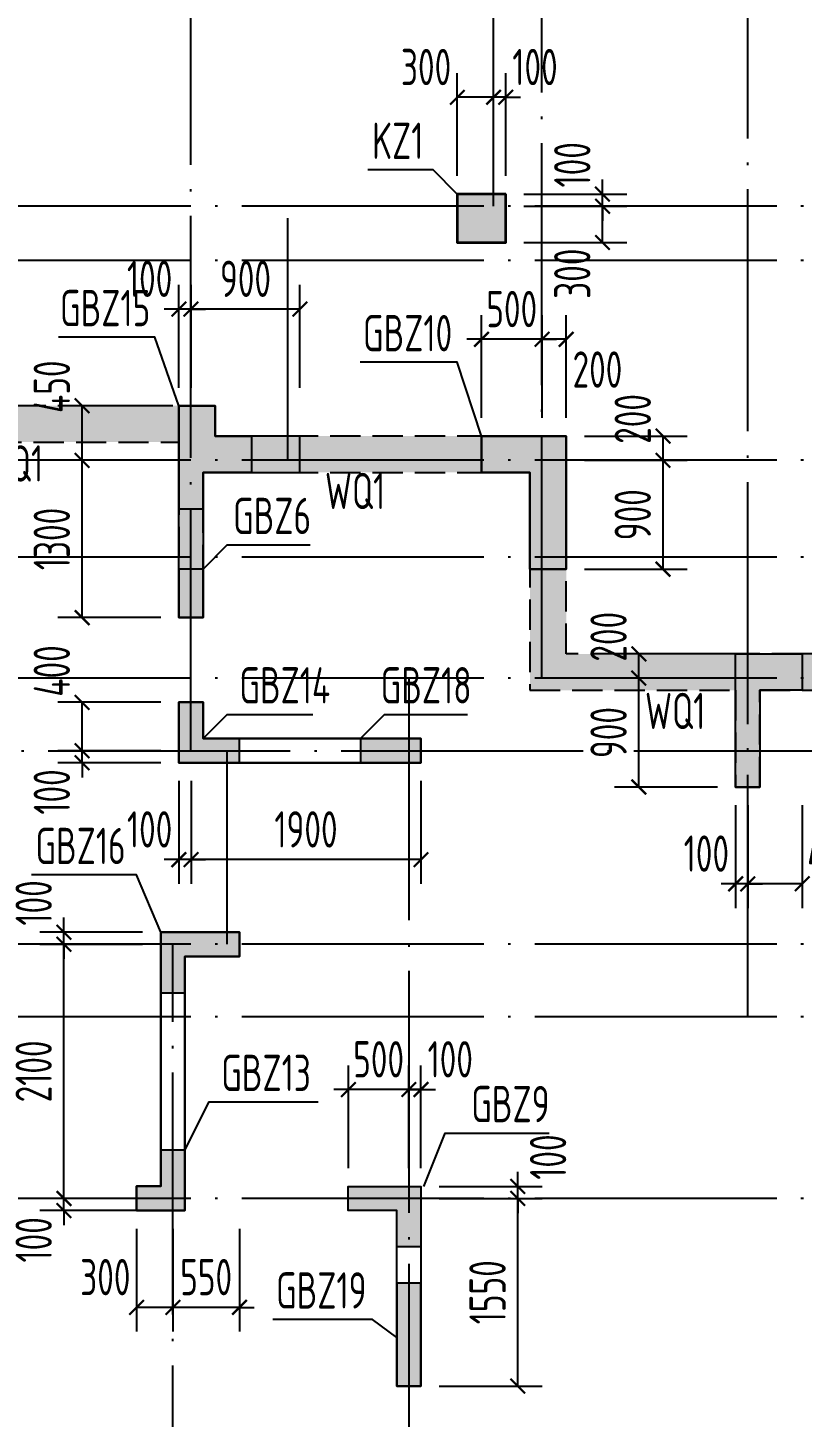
# Model space of a CAD drawing. Extents: x -668857 to 143095, y -247466 to 228182.
# Drawn here: x -290325 to -283926, y 204330 to 215812 of the extents above; entities that cross this region are included whole.
import ezdxf
from ezdxf.enums import TextEntityAlignment as Align

# ---------------------------------------------------------------- set-up
doc = ezdxf.new("R2010")
doc.units = 0
doc.header["$LTSCALE"] = 1000
doc.linetypes.add('DASH', pattern=[0.35, 0.25, -0.1])
doc.linetypes.add('DOTE', pattern=[2.42, 2, -0.2, 0.02, -0.2])
doc.layers.get('0').update_dxf_attribs({"linetype": 'CONTINUOUS'})
doc.layers.get('DEFPOINTS').update_dxf_attribs({"linetype": 'CONTINUOUS'})
for name, color, linetype in [('A-DOTE', 10, 'DOTE'), ('COLU_DE_TEXT', 7, 'CONTINUOUS'), ('LABEL', 1, 'CONTINUOUS'), ('S-Q墙填充', 252, 'CONTINUOUS'), ('S-Q墙实线', 6, 'CONTINUOUS'), ('S-Q墙标注', 3, 'CONTINUOUS'), ('S-Q墙虚线', 6, 'DASH'), ('S-X详图填充', 252, 'CONTINUOUS'), ('S-X详图实线', 4, 'CONTINUOUS'), ('S-Z柱实线', 6, 'CONTINUOUS')]:
    doc.layers.add(name, color=color, linetype=linetype)
doc.layers.add('PUB_HATCH', color=8, linetype='CONTINUOUS', lineweight=9)
doc.styles.add('TSSD_REIN', font='tssdeng.shx', dxfattribs={"width": 0.7, "height": 300, "bigfont": 'tssdchn.shx'})
doc.styles.add('结构文字', font='zstxt.shx', dxfattribs={"width": 0.7, "bigfont": 'zshz.shx'})
doc.dimstyles.new('STRUCK', dxfattribs={"dimtxt": 400, "dimasz": 121, "dimexe": 200, "dimexo": 150, "dimgap": 115, "dimtad": 1, "dimdec": 0, "dimdsep": 46, "dimtxsty": '结构文字', "dimblk": 'ARCHTICK', "dimcen": 400, "dimclrd": 3, "dimclre": 3, "dimclrt": 7, "dimadec": 0, "dimazin": 0, "dimtfac": 1, "dimtdec": 0, "dimtix": 1, "dimtmove": 2, "dimatfit": 3, "dimldrblk": '_DIMX', "dimfxl": 0, "dimtolj": 1, "dimtzin": 0, "dimarcsym": 0})

# ---------------------------------------------------------------- blocks, each defined once
blk = doc.blocks.new('20210726.16350016')
at = {"layer": 'A-DOTE'}
for p, q in [((43500, 13100.3), (43500, 21100)), ((46000, 17600), (46000, 21100)), ((46400, 13700), (46400, 21100)), ((48100, 10900), (48100, 21100)), ((55600, 17600), (3600, 17600)), ((44300, 15500), (44300, 17600)), ((55600, 17150), (3600, 17150)), ((55600, 15500), (3600, 15500)), ((55600, 14700), (3600, 14700)), ((55600, 13700), (3600, 13700)), ((45299.8, 13700), (45300, 3600)), ((3600, 13100.3), (55600, 13100.3)), ((43800, 11500), (43800, 13100)), ((55600, 11500), (3600, 11500)), ((43350, 3600.2), (43350, 11500)), ((55600, 10900), (3600, 10900)), ((55600, 9400), (3600, 9400))]:
    blk.add_line(p, q, dxfattribs=at)
blk = doc.blocks.new('_ArchTick')
at = {"color": 0, "linetype": 'ByBlock', "const_width": 0.15}
blk.add_lwpolyline([(-0.5, -0.5), (0.5, 0.5)], dxfattribs=at)
blk = doc.blocks.new('*D765')
at = {"layer": 'DEFPOINTS', "color": 0}
for p in [(-285276, 210438), (-284476, 210438), (-284476, 209538)]:
    blk.add_point(p, dxfattribs=at)
at = {"layer": 'S-Q墙标注', "color": 3, "lineweight": -2}
for p, q in [((-284626, 210438), (-285476, 210438)), ((-285276, 209538), (-285276, 210438)), ((-284626, 209538), (-285476, 209538))]:
    blk.add_line(p, q, dxfattribs=at)
at = {"layer": 'S-Q墙标注', "color": 3, "lineweight": -2, "xscale": 121, "yscale": 121, "zscale": 121}
for p, rotation in [((-285276, 210438), 90), ((-285276, 209538), 270)]:
    blk.add_blockref('_ArchTick', p, dxfattribs=dict(at, rotation=rotation))
at = {"layer": 'S-Q墙标注', "color": 7, "insert": (-285526, 209988), "char_height": 300, "attachment_point": 5, "rotation": 90, "style": 'TSSD_REIN'}
blk.add_mtext('\\A1;900', dxfattribs=at)
blk = doc.blocks.new('_DIMX')
blk.add_line((-150, 0), (150, 0))
at = {"const_width": 50}
blk.add_lwpolyline([(-70, -70), (70, 70)], dxfattribs=at)
blk = doc.blocks.new('*D766')
at = {"layer": 'DEFPOINTS', "color": 0}
for p in [(-285276, 210638), (-284476, 210638), (-284476, 210438)]:
    blk.add_point(p, dxfattribs=at)
at = {"layer": 'S-Q墙标注', "color": 3, "lineweight": -2}
for p, q in [((-284626, 210638), (-285476, 210638)), ((-285276, 210438), (-285276, 210638)), ((-284626, 210438), (-285476, 210438))]:
    blk.add_line(p, q, dxfattribs=at)
at = {"layer": 'S-Q墙标注', "color": 3, "lineweight": -2, "xscale": 121, "yscale": 121, "zscale": 121}
for p, rotation in [((-285276, 210638), 90), ((-285276, 210438), 270)]:
    blk.add_blockref('_ArchTick', p, dxfattribs=dict(at, rotation=rotation))
at = {"layer": 'S-Q墙标注', "color": 7, "insert": (-285526, 210780), "char_height": 300, "attachment_point": 5, "rotation": 90, "style": 'TSSD_REIN'}
blk.add_mtext('\\A1;200', dxfattribs=at)
blk = doc.blocks.new('*D767')
at = {"layer": 'DEFPOINTS', "color": 0}
for p in [(-284376, 209538), (-283926, 209538), (-284376, 208738)]:
    blk.add_point(p, dxfattribs=at)
at = {"layer": 'S-Q墙标注', "color": 3, "lineweight": -2}
for p, q in [((-284376, 209388), (-284376, 208538)), ((-283926, 209388), (-283926, 208538)), ((-283926, 208738), (-284376, 208738))]:
    blk.add_line(p, q, dxfattribs=at)
at = {"layer": 'S-Q墙标注', "color": 3, "lineweight": -2, "xscale": 121, "yscale": 121, "zscale": 121, "rotation": 180}
blk.add_blockref('_ArchTick', (-284376, 208738), dxfattribs=at)
at = {"layer": 'S-Q墙标注', "color": 3, "lineweight": -2, "xscale": 121, "yscale": 121, "zscale": 121}
blk.add_blockref('_ArchTick', (-283926, 208738), dxfattribs=at)
at = {"layer": 'S-Q墙标注', "color": 7, "insert": (-283668, 208988), "char_height": 300, "attachment_point": 5, "style": 'TSSD_REIN'}
blk.add_mtext('\\A1;450', dxfattribs=at)
blk = doc.blocks.new('*D768')
at = {"layer": 'DEFPOINTS', "color": 0}
for p in [(-284476, 209538), (-284376, 209538), (-284476, 208738)]:
    blk.add_point(p, dxfattribs=at)
at = {"layer": 'S-Q墙标注', "color": 3, "lineweight": -2}
for p, q in [((-284476, 209388), (-284476, 208538)), ((-284376, 209388), (-284376, 208538)), ((-284476, 208738), (-284597, 208738)), ((-284376, 208738), (-284476, 208738)), ((-284376, 208738), (-284255, 208738))]:
    blk.add_line(p, q, dxfattribs=at)
at = {"layer": 'S-Q墙标注', "color": 3, "lineweight": -2, "xscale": 121, "yscale": 121, "zscale": 121}
blk.add_blockref('_ArchTick', (-284476, 208738), dxfattribs=at)
at = {"layer": 'S-Q墙标注', "color": 3, "lineweight": -2, "xscale": 121, "yscale": 121, "zscale": 121, "rotation": 180}
blk.add_blockref('_ArchTick', (-284376, 208738), dxfattribs=at)
at = {"layer": 'S-Q墙标注', "color": 7, "insert": (-284718, 208988), "char_height": 300, "attachment_point": 5, "style": 'TSSD_REIN'}
blk.add_mtext('\\A1;100', dxfattribs=at)
blk = doc.blocks.new('*D769')
at = {"layer": 'DEFPOINTS', "color": 0}
for p in [(-289876, 209838), (-289076, 209838), (-289076, 209738)]:
    blk.add_point(p, dxfattribs=at)
at = {"layer": 'S-Q墙标注', "color": 3, "lineweight": -2}
for p, q in [((-289876, 209838), (-289876, 209959)), ((-289226, 209838), (-290076, 209838)), ((-289876, 209738), (-289876, 209838)), ((-289226, 209738), (-290076, 209738)), ((-289876, 209738), (-289876, 209617))]:
    blk.add_line(p, q, dxfattribs=at)
at = {"layer": 'S-Q墙标注', "color": 3, "lineweight": -2, "xscale": 121, "yscale": 121, "zscale": 121}
for p, rotation in [((-289876, 209838), 270), ((-289876, 209738), 90)]:
    blk.add_blockref('_ArchTick', p, dxfattribs=dict(at, rotation=rotation))
at = {"layer": 'S-Q墙标注', "color": 7, "insert": (-290126, 209497), "char_height": 300, "attachment_point": 5, "rotation": 90, "style": 'TSSD_REIN'}
blk.add_mtext('\\A1;100', dxfattribs=at)
blk = doc.blocks.new('*D770')
at = {"layer": 'DEFPOINTS', "color": 0}
for p in [(-289876, 210238), (-289076, 210238), (-289076, 209838)]:
    blk.add_point(p, dxfattribs=at)
at = {"layer": 'S-Q墙标注', "color": 3, "lineweight": -2}
for p, q in [((-289226, 210238), (-290076, 210238)), ((-289876, 209838), (-289876, 210238)), ((-289226, 209838), (-290076, 209838))]:
    blk.add_line(p, q, dxfattribs=at)
at = {"layer": 'S-Q墙标注', "color": 3, "lineweight": -2, "xscale": 121, "yscale": 121, "zscale": 121}
for p, rotation in [((-289876, 210238), 90), ((-289876, 209838), 270)]:
    blk.add_blockref('_ArchTick', p, dxfattribs=dict(at, rotation=rotation))
at = {"layer": 'S-Q墙标注', "color": 7, "insert": (-290126, 210497), "char_height": 300, "attachment_point": 5, "rotation": 90, "style": 'TSSD_REIN'}
blk.add_mtext('\\A1;400', dxfattribs=at)
blk = doc.blocks.new('*D771')
at = {"layer": 'DEFPOINTS', "color": 0}
for p in [(-288976, 209738), (-287076, 209738), (-288976, 208938)]:
    blk.add_point(p, dxfattribs=at)
at = {"layer": 'S-Q墙标注', "color": 3, "lineweight": -2}
for p, q in [((-288976, 209588), (-288976, 208738)), ((-287076, 209588), (-287076, 208738)), ((-287076, 208938), (-288976, 208938))]:
    blk.add_line(p, q, dxfattribs=at)
at = {"layer": 'S-Q墙标注', "color": 3, "lineweight": -2, "xscale": 121, "yscale": 121, "zscale": 121, "rotation": 180}
blk.add_blockref('_ArchTick', (-288976, 208938), dxfattribs=at)
at = {"layer": 'S-Q墙标注', "color": 3, "lineweight": -2, "xscale": 121, "yscale": 121, "zscale": 121}
blk.add_blockref('_ArchTick', (-287076, 208938), dxfattribs=at)
at = {"layer": 'S-Q墙标注', "color": 7, "insert": (-288026, 209188), "char_height": 300, "attachment_point": 5, "style": 'TSSD_REIN'}
blk.add_mtext('\\A1;1900', dxfattribs=at)
blk = doc.blocks.new('*D772')
at = {"layer": 'DEFPOINTS', "color": 0}
for p in [(-289076, 209738), (-288976, 209738), (-289076, 208938)]:
    blk.add_point(p, dxfattribs=at)
at = {"layer": 'S-Q墙标注', "color": 3, "lineweight": -2}
for p, q in [((-289076, 209588), (-289076, 208738)), ((-288976, 209588), (-288976, 208738)), ((-289076, 208938), (-289197, 208938)), ((-288976, 208938), (-289076, 208938)), ((-288976, 208938), (-288855, 208938))]:
    blk.add_line(p, q, dxfattribs=at)
at = {"layer": 'S-Q墙标注', "color": 3, "lineweight": -2, "xscale": 121, "yscale": 121, "zscale": 121}
blk.add_blockref('_ArchTick', (-289076, 208938), dxfattribs=at)
at = {"layer": 'S-Q墙标注', "color": 3, "lineweight": -2, "xscale": 121, "yscale": 121, "zscale": 121, "rotation": 180}
blk.add_blockref('_ArchTick', (-288976, 208938), dxfattribs=at)
at = {"layer": 'S-Q墙标注', "color": 7, "insert": (-289318, 209188), "char_height": 300, "attachment_point": 5, "style": 'TSSD_REIN'}
blk.add_mtext('\\A1;100', dxfattribs=at)
blk = doc.blocks.new('*D773')
at = {"layer": 'DEFPOINTS', "color": 0}
for p in [(-285876, 212238), (-285076, 212238), (-285876, 211338)]:
    blk.add_point(p, dxfattribs=at)
at = {"layer": 'S-Q墙标注', "color": 3, "lineweight": -2}
for p, q in [((-285726, 212238), (-284876, 212238)), ((-285076, 211338), (-285076, 212238)), ((-285726, 211338), (-284876, 211338))]:
    blk.add_line(p, q, dxfattribs=at)
at = {"layer": 'S-Q墙标注', "color": 3, "lineweight": -2, "xscale": 121, "yscale": 121, "zscale": 121}
for p, rotation in [((-285076, 212238), 90), ((-285076, 211338), 270)]:
    blk.add_blockref('_ArchTick', p, dxfattribs=dict(at, rotation=rotation))
at = {"layer": 'S-Q墙标注', "color": 7, "insert": (-285326, 211788), "char_height": 300, "attachment_point": 5, "rotation": 90, "style": 'TSSD_REIN'}
blk.add_mtext('\\A1;900', dxfattribs=at)
blk = doc.blocks.new('*D774')
at = {"layer": 'DEFPOINTS', "color": 0}
for p in [(-285876, 212438), (-285076, 212438), (-285876, 212238)]:
    blk.add_point(p, dxfattribs=at)
at = {"layer": 'S-Q墙标注', "color": 3, "lineweight": -2}
for p, q in [((-285726, 212438), (-284876, 212438)), ((-285076, 212238), (-285076, 212438)), ((-285726, 212238), (-284876, 212238))]:
    blk.add_line(p, q, dxfattribs=at)
at = {"layer": 'S-Q墙标注', "color": 3, "lineweight": -2, "xscale": 121, "yscale": 121, "zscale": 121}
for p, rotation in [((-285076, 212438), 90), ((-285076, 212238), 270)]:
    blk.add_blockref('_ArchTick', p, dxfattribs=dict(at, rotation=rotation))
at = {"layer": 'S-Q墙标注', "color": 7, "insert": (-285326, 212580), "char_height": 300, "attachment_point": 5, "rotation": 90, "style": 'TSSD_REIN'}
blk.add_mtext('\\A1;200', dxfattribs=at)
blk = doc.blocks.new('*D775')
at = {"layer": 'DEFPOINTS', "color": 0}
for p in [(-286076, 213238), (-286076, 212438), (-285876, 212438)]:
    blk.add_point(p, dxfattribs=at)
at = {"layer": 'S-Q墙标注', "color": 3, "lineweight": -2}
for p, q in [((-286076, 212588), (-286076, 213438)), ((-285876, 212588), (-285876, 213438)), ((-285876, 213238), (-286076, 213238))]:
    blk.add_line(p, q, dxfattribs=at)
at = {"layer": 'S-Q墙标注', "color": 3, "lineweight": -2, "xscale": 121, "yscale": 121, "zscale": 121, "rotation": 180}
blk.add_blockref('_ArchTick', (-286076, 213238), dxfattribs=at)
at = {"layer": 'S-Q墙标注', "color": 3, "lineweight": -2, "xscale": 121, "yscale": 121, "zscale": 121}
blk.add_blockref('_ArchTick', (-285876, 213238), dxfattribs=at)
at = {"layer": 'S-Q墙标注', "color": 7, "insert": (-285618, 212988), "char_height": 300, "attachment_point": 5, "style": 'TSSD_REIN'}
blk.add_mtext('\\A1;200', dxfattribs=at)
blk = doc.blocks.new('*D776')
at = {"layer": 'DEFPOINTS', "color": 0}
for p in [(-286576, 213238), (-286576, 212438), (-286076, 212438)]:
    blk.add_point(p, dxfattribs=at)
at = {"layer": 'S-Q墙标注', "color": 3, "lineweight": -2}
for p, q in [((-286576, 212588), (-286576, 213438)), ((-286076, 212588), (-286076, 213438)), ((-286576, 213238), (-286697, 213238)), ((-286076, 213238), (-286576, 213238)), ((-286076, 213238), (-285955, 213238))]:
    blk.add_line(p, q, dxfattribs=at)
at = {"layer": 'S-Q墙标注', "color": 3, "lineweight": -2, "xscale": 121, "yscale": 121, "zscale": 121}
blk.add_blockref('_ArchTick', (-286576, 213238), dxfattribs=at)
at = {"layer": 'S-Q墙标注', "color": 3, "lineweight": -2, "xscale": 121, "yscale": 121, "zscale": 121, "rotation": 180}
blk.add_blockref('_ArchTick', (-286076, 213238), dxfattribs=at)
at = {"layer": 'S-Q墙标注', "color": 7, "insert": (-286326, 213488), "char_height": 300, "attachment_point": 5, "style": 'TSSD_REIN'}
blk.add_mtext('\\A1;500', dxfattribs=at)
blk = doc.blocks.new('*D777')
at = {"layer": 'DEFPOINTS', "color": 0}
for p in [(-289126, 206038), (-288576, 206038), (-289126, 205238)]:
    blk.add_point(p, dxfattribs=at)
at = {"layer": 'S-Q墙标注', "color": 3, "lineweight": -2}
for p, q in [((-289126, 205888), (-289126, 205038)), ((-288576, 205888), (-288576, 205038)), ((-289126, 205238), (-289247, 205238)), ((-288576, 205238), (-289126, 205238)), ((-288576, 205238), (-288455, 205238))]:
    blk.add_line(p, q, dxfattribs=at)
at = {"layer": 'S-Q墙标注', "color": 3, "lineweight": -2, "xscale": 121, "yscale": 121, "zscale": 121}
blk.add_blockref('_ArchTick', (-289126, 205238), dxfattribs=at)
at = {"layer": 'S-Q墙标注', "color": 3, "lineweight": -2, "xscale": 121, "yscale": 121, "zscale": 121, "rotation": 180}
blk.add_blockref('_ArchTick', (-288576, 205238), dxfattribs=at)
at = {"layer": 'S-Q墙标注', "color": 7, "insert": (-288851, 205488), "char_height": 300, "attachment_point": 5, "style": 'TSSD_REIN'}
blk.add_mtext('\\A1;550', dxfattribs=at)
blk = doc.blocks.new('*D778')
at = {"layer": 'DEFPOINTS', "color": 0}
for p in [(-289426, 206038), (-289126, 206038), (-289426, 205238)]:
    blk.add_point(p, dxfattribs=at)
at = {"layer": 'S-Q墙标注', "color": 3, "lineweight": -2}
for p, q in [((-289426, 205888), (-289426, 205038)), ((-289126, 205888), (-289126, 205038)), ((-289126, 205238), (-289426, 205238))]:
    blk.add_line(p, q, dxfattribs=at)
at = {"layer": 'S-Q墙标注', "color": 3, "lineweight": -2, "xscale": 121, "yscale": 121, "zscale": 121, "rotation": 180}
blk.add_blockref('_ArchTick', (-289426, 205238), dxfattribs=at)
at = {"layer": 'S-Q墙标注', "color": 3, "lineweight": -2, "xscale": 121, "yscale": 121, "zscale": 121}
blk.add_blockref('_ArchTick', (-289126, 205238), dxfattribs=at)
at = {"layer": 'S-Q墙标注', "color": 7, "insert": (-289684, 205488), "char_height": 300, "attachment_point": 5, "style": 'TSSD_REIN'}
blk.add_mtext('\\A1;300', dxfattribs=at)
blk = doc.blocks.new('*D779')
at = {"layer": 'DEFPOINTS', "color": 0}
for p in [(-289876, 212238), (-289076, 212238), (-289076, 210938)]:
    blk.add_point(p, dxfattribs=at)
at = {"layer": 'S-Q墙标注', "color": 3, "lineweight": -2}
for p, q in [((-289226, 212238), (-290076, 212238)), ((-289876, 210938), (-289876, 212238)), ((-289226, 210938), (-290076, 210938))]:
    blk.add_line(p, q, dxfattribs=at)
at = {"layer": 'S-Q墙标注', "color": 3, "lineweight": -2, "xscale": 121, "yscale": 121, "zscale": 121}
for p, rotation in [((-289876, 212238), 90), ((-289876, 210938), 270)]:
    blk.add_blockref('_ArchTick', p, dxfattribs=dict(at, rotation=rotation))
at = {"layer": 'S-Q墙标注', "color": 7, "insert": (-290126, 211588), "char_height": 300, "attachment_point": 5, "rotation": 90, "style": 'TSSD_REIN'}
blk.add_mtext('\\A1;1300', dxfattribs=at)
blk = doc.blocks.new('*D780')
at = {"layer": 'DEFPOINTS', "color": 0}
for p in [(-289876, 212688), (-289076, 212688), (-289076, 212238)]:
    blk.add_point(p, dxfattribs=at)
at = {"layer": 'S-Q墙标注', "color": 3, "lineweight": -2}
for p, q in [((-289226, 212688), (-290076, 212688)), ((-289876, 212238), (-289876, 212688)), ((-289226, 212238), (-290076, 212238))]:
    blk.add_line(p, q, dxfattribs=at)
at = {"layer": 'S-Q墙标注', "color": 3, "lineweight": -2, "xscale": 121, "yscale": 121, "zscale": 121}
for p, rotation in [((-289876, 212688), 90), ((-289876, 212238), 270)]:
    blk.add_blockref('_ArchTick', p, dxfattribs=dict(at, rotation=rotation))
at = {"layer": 'S-Q墙标注', "color": 7, "insert": (-290126, 212846), "char_height": 300, "attachment_point": 5, "rotation": 90, "style": 'TSSD_REIN'}
blk.add_mtext('\\A1;450', dxfattribs=at)
blk = doc.blocks.new('*D781')
at = {"layer": 'DEFPOINTS', "color": 0}
for p in [(-288976, 213488), (-288976, 212688), (-288076, 212688)]:
    blk.add_point(p, dxfattribs=at)
at = {"layer": 'S-Q墙标注', "color": 3, "lineweight": -2}
for p, q in [((-288976, 212838), (-288976, 213688)), ((-288076, 212838), (-288076, 213688)), ((-288076, 213488), (-288976, 213488))]:
    blk.add_line(p, q, dxfattribs=at)
at = {"layer": 'S-Q墙标注', "color": 3, "lineweight": -2, "xscale": 121, "yscale": 121, "zscale": 121, "rotation": 180}
blk.add_blockref('_ArchTick', (-288976, 213488), dxfattribs=at)
at = {"layer": 'S-Q墙标注', "color": 3, "lineweight": -2, "xscale": 121, "yscale": 121, "zscale": 121}
blk.add_blockref('_ArchTick', (-288076, 213488), dxfattribs=at)
at = {"layer": 'S-Q墙标注', "color": 7, "insert": (-288526, 213738), "char_height": 300, "attachment_point": 5, "style": 'TSSD_REIN'}
blk.add_mtext('\\A1;900', dxfattribs=at)
blk = doc.blocks.new('*D782')
at = {"layer": 'DEFPOINTS', "color": 0}
for p in [(-289076, 213488), (-289076, 212688), (-288976, 212688)]:
    blk.add_point(p, dxfattribs=at)
at = {"layer": 'S-Q墙标注', "color": 3, "lineweight": -2}
for p, q in [((-289076, 212838), (-289076, 213688)), ((-288976, 212838), (-288976, 213688)), ((-289076, 213488), (-289197, 213488)), ((-288976, 213488), (-289076, 213488)), ((-288976, 213488), (-288855, 213488))]:
    blk.add_line(p, q, dxfattribs=at)
at = {"layer": 'S-Q墙标注', "color": 3, "lineweight": -2, "xscale": 121, "yscale": 121, "zscale": 121}
blk.add_blockref('_ArchTick', (-289076, 213488), dxfattribs=at)
at = {"layer": 'S-Q墙标注', "color": 3, "lineweight": -2, "xscale": 121, "yscale": 121, "zscale": 121, "rotation": 180}
blk.add_blockref('_ArchTick', (-288976, 213488), dxfattribs=at)
at = {"layer": 'S-Q墙标注', "color": 7, "insert": (-289318, 213738), "char_height": 300, "attachment_point": 5, "style": 'TSSD_REIN'}
blk.add_mtext('\\A1;100', dxfattribs=at)
blk = doc.blocks.new('*D831')
at = {"layer": 'DEFPOINTS', "color": 0}
for p in [(-286376, 214438), (-285576, 214438), (-286376, 214338)]:
    blk.add_point(p, dxfattribs=at)
at = {"layer": 'S-Q墙标注', "color": 3, "lineweight": -2}
for p, q in [((-285576, 214438), (-285576, 214559)), ((-286226, 214438), (-285376, 214438)), ((-285576, 214338), (-285576, 214438)), ((-286226, 214338), (-285376, 214338)), ((-285576, 214338), (-285576, 214217))]:
    blk.add_line(p, q, dxfattribs=at)
at = {"layer": 'S-Q墙标注', "color": 3, "lineweight": -2, "xscale": 121, "yscale": 121, "zscale": 121}
for p, rotation in [((-285576, 214438), 270), ((-285576, 214338), 90)]:
    blk.add_blockref('_ArchTick', p, dxfattribs=dict(at, rotation=rotation))
at = {"layer": 'S-Q墙标注', "color": 7, "insert": (-285826, 214680), "char_height": 300, "attachment_point": 5, "rotation": 90, "style": 'TSSD_REIN'}
blk.add_mtext('\\A1;100', dxfattribs=at)
blk = doc.blocks.new('*D834')
at = {"layer": 'DEFPOINTS', "color": 0}
for p in [(-286376, 214338), (-285576, 214338), (-286376, 214038)]:
    blk.add_point(p, dxfattribs=at)
at = {"layer": 'S-Q墙标注', "color": 3, "lineweight": -2}
for p, q in [((-286226, 214338), (-285376, 214338)), ((-285576, 214038), (-285576, 214338)), ((-286226, 214038), (-285376, 214038))]:
    blk.add_line(p, q, dxfattribs=at)
at = {"layer": 'S-Q墙标注', "color": 3, "lineweight": -2, "xscale": 121, "yscale": 121, "zscale": 121}
for p, rotation in [((-285576, 214338), 90), ((-285576, 214038), 270)]:
    blk.add_blockref('_ArchTick', p, dxfattribs=dict(at, rotation=rotation))
at = {"layer": 'S-Q墙标注', "color": 7, "insert": (-285826, 213780), "char_height": 300, "attachment_point": 5, "rotation": 90, "style": 'TSSD_REIN'}
blk.add_mtext('\\A1;300', dxfattribs=at)
blk = doc.blocks.new('*D835')
at = {"layer": 'DEFPOINTS', "color": 0}
for p in [(-286776, 215238), (-286776, 214438), (-286476, 214438)]:
    blk.add_point(p, dxfattribs=at)
at = {"layer": 'S-Q墙标注', "color": 3, "lineweight": -2}
for p, q in [((-286776, 214588), (-286776, 215438)), ((-286476, 214588), (-286476, 215438)), ((-286476, 215238), (-286776, 215238))]:
    blk.add_line(p, q, dxfattribs=at)
at = {"layer": 'S-Q墙标注', "color": 3, "lineweight": -2, "xscale": 121, "yscale": 121, "zscale": 121, "rotation": 180}
blk.add_blockref('_ArchTick', (-286776, 215238), dxfattribs=at)
at = {"layer": 'S-Q墙标注', "color": 3, "lineweight": -2, "xscale": 121, "yscale": 121, "zscale": 121}
blk.add_blockref('_ArchTick', (-286476, 215238), dxfattribs=at)
at = {"layer": 'S-Q墙标注', "color": 7, "insert": (-287034, 215488), "char_height": 300, "attachment_point": 5, "style": 'TSSD_REIN'}
blk.add_mtext('\\A1;300', dxfattribs=at)
blk = doc.blocks.new('*D851')
at = {"layer": 'DEFPOINTS', "color": 0}
for p in [(-287076, 206138), (-286276, 206138), (-287076, 204588)]:
    blk.add_point(p, dxfattribs=at)
at = {"layer": 'S-Q墙标注', "color": 3, "lineweight": -2}
for p, q in [((-286926, 206138), (-286076, 206138)), ((-286276, 204588), (-286276, 206138)), ((-286926, 204588), (-286076, 204588))]:
    blk.add_line(p, q, dxfattribs=at)
at = {"layer": 'S-Q墙标注', "color": 3, "lineweight": -2, "xscale": 121, "yscale": 121, "zscale": 121}
for p, rotation in [((-286276, 206138), 90), ((-286276, 204588), 270)]:
    blk.add_blockref('_ArchTick', p, dxfattribs=dict(at, rotation=rotation))
at = {"layer": 'S-Q墙标注', "color": 7, "insert": (-286526, 205363), "char_height": 300, "attachment_point": 5, "rotation": 90, "style": 'TSSD_REIN'}
blk.add_mtext('\\A1;1550', dxfattribs=at)
blk = doc.blocks.new('*D852')
at = {"layer": 'DEFPOINTS', "color": 0}
for p in [(-287076, 206238), (-286276, 206238), (-287076, 206138)]:
    blk.add_point(p, dxfattribs=at)
at = {"layer": 'S-Q墙标注', "color": 3, "lineweight": -2}
for p, q in [((-286276, 206238), (-286276, 206359)), ((-286926, 206238), (-286076, 206238)), ((-286276, 206138), (-286276, 206238)), ((-286926, 206138), (-286076, 206138)), ((-286276, 206138), (-286276, 206017))]:
    blk.add_line(p, q, dxfattribs=at)
at = {"layer": 'S-Q墙标注', "color": 3, "lineweight": -2, "xscale": 121, "yscale": 121, "zscale": 121}
for p, rotation in [((-286276, 206238), 270), ((-286276, 206138), 90)]:
    blk.add_blockref('_ArchTick', p, dxfattribs=dict(at, rotation=rotation))
at = {"layer": 'S-Q墙标注', "color": 7, "insert": (-286026, 206480), "char_height": 300, "attachment_point": 5, "rotation": 90, "style": 'TSSD_REIN'}
blk.add_mtext('\\A1;100', dxfattribs=at)
blk = doc.blocks.new('*D853')
at = {"layer": 'DEFPOINTS', "color": 0}
for p in [(-287176, 207038), (-287176, 206238), (-287076, 206238)]:
    blk.add_point(p, dxfattribs=at)
at = {"layer": 'S-Q墙标注', "color": 3, "lineweight": -2}
for p, q in [((-287176, 206388), (-287176, 207238)), ((-287076, 206388), (-287076, 207238)), ((-287176, 207038), (-287297, 207038)), ((-287076, 207038), (-287176, 207038)), ((-287076, 207038), (-286955, 207038))]:
    blk.add_line(p, q, dxfattribs=at)
at = {"layer": 'S-Q墙标注', "color": 3, "lineweight": -2, "xscale": 121, "yscale": 121, "zscale": 121}
blk.add_blockref('_ArchTick', (-287176, 207038), dxfattribs=at)
at = {"layer": 'S-Q墙标注', "color": 3, "lineweight": -2, "xscale": 121, "yscale": 121, "zscale": 121, "rotation": 180}
blk.add_blockref('_ArchTick', (-287076, 207038), dxfattribs=at)
at = {"layer": 'S-Q墙标注', "color": 7, "insert": (-286834, 207288), "char_height": 300, "attachment_point": 5, "style": 'TSSD_REIN'}
blk.add_mtext('\\A1;100', dxfattribs=at)
blk = doc.blocks.new('*D854')
at = {"layer": 'DEFPOINTS', "color": 0}
for p in [(-287676, 207038), (-287676, 206238), (-287176, 206238)]:
    blk.add_point(p, dxfattribs=at)
at = {"layer": 'S-Q墙标注', "color": 3, "lineweight": -2}
for p, q in [((-287676, 206388), (-287676, 207238)), ((-287176, 206388), (-287176, 207238)), ((-287676, 207038), (-287797, 207038)), ((-287176, 207038), (-287676, 207038)), ((-287176, 207038), (-287055, 207038))]:
    blk.add_line(p, q, dxfattribs=at)
at = {"layer": 'S-Q墙标注', "color": 3, "lineweight": -2, "xscale": 121, "yscale": 121, "zscale": 121}
blk.add_blockref('_ArchTick', (-287676, 207038), dxfattribs=at)
at = {"layer": 'S-Q墙标注', "color": 3, "lineweight": -2, "xscale": 121, "yscale": 121, "zscale": 121, "rotation": 180}
blk.add_blockref('_ArchTick', (-287176, 207038), dxfattribs=at)
at = {"layer": 'S-Q墙标注', "color": 7, "insert": (-287426, 207288), "char_height": 300, "attachment_point": 5, "style": 'TSSD_REIN'}
blk.add_mtext('\\A1;500', dxfattribs=at)
blk = doc.blocks.new('*D872')
at = {"layer": 'DEFPOINTS', "color": 0}
for p in [(-290026, 206138), (-289226, 206138), (-289226, 206038)]:
    blk.add_point(p, dxfattribs=at)
at = {"layer": 'S-Q墙标注', "color": 3, "lineweight": -2}
for p, q in [((-290026, 206138), (-290026, 206259)), ((-289376, 206138), (-290226, 206138)), ((-290026, 206038), (-290026, 206138)), ((-289376, 206038), (-290226, 206038)), ((-290026, 206038), (-290026, 205917))]:
    blk.add_line(p, q, dxfattribs=at)
at = {"layer": 'S-Q墙标注', "color": 3, "lineweight": -2, "xscale": 121, "yscale": 121, "zscale": 121}
for p, rotation in [((-290026, 206138), 270), ((-290026, 206038), 90)]:
    blk.add_blockref('_ArchTick', p, dxfattribs=dict(at, rotation=rotation))
at = {"layer": 'S-Q墙标注', "color": 7, "insert": (-290276, 205796), "char_height": 300, "attachment_point": 5, "rotation": 90, "style": 'TSSD_REIN'}
blk.add_mtext('\\A1;100', dxfattribs=at)
blk = doc.blocks.new('*D873')
at = {"layer": 'DEFPOINTS', "color": 0}
for p in [(-290026, 208238), (-289226, 208238), (-289226, 206138)]:
    blk.add_point(p, dxfattribs=at)
at = {"layer": 'S-Q墙标注', "color": 3, "lineweight": -2}
for p, q in [((-289376, 208238), (-290226, 208238)), ((-290026, 206138), (-290026, 208238)), ((-289376, 206138), (-290226, 206138))]:
    blk.add_line(p, q, dxfattribs=at)
at = {"layer": 'S-Q墙标注', "color": 3, "lineweight": -2, "xscale": 121, "yscale": 121, "zscale": 121}
for p, rotation in [((-290026, 208238), 90), ((-290026, 206138), 270)]:
    blk.add_blockref('_ArchTick', p, dxfattribs=dict(at, rotation=rotation))
at = {"layer": 'S-Q墙标注', "color": 7, "insert": (-290276, 207188), "char_height": 300, "attachment_point": 5, "rotation": 90, "style": 'TSSD_REIN'}
blk.add_mtext('\\A1;2100', dxfattribs=at)
blk = doc.blocks.new('*D874')
at = {"layer": 'DEFPOINTS', "color": 0}
for p in [(-290026, 208338), (-289226, 208338), (-289226, 208238)]:
    blk.add_point(p, dxfattribs=at)
at = {"layer": 'S-Q墙标注', "color": 3, "lineweight": -2}
for p, q in [((-290026, 208338), (-290026, 208459)), ((-289376, 208338), (-290226, 208338)), ((-290026, 208238), (-290026, 208338)), ((-289376, 208238), (-290226, 208238)), ((-290026, 208238), (-290026, 208117))]:
    blk.add_line(p, q, dxfattribs=at)
at = {"layer": 'S-Q墙标注', "color": 3, "lineweight": -2, "xscale": 121, "yscale": 121, "zscale": 121}
for p, rotation in [((-290026, 208338), 270), ((-290026, 208238), 90)]:
    blk.add_blockref('_ArchTick', p, dxfattribs=dict(at, rotation=rotation))
at = {"layer": 'S-Q墙标注', "color": 7, "insert": (-290276, 208580), "char_height": 300, "attachment_point": 5, "rotation": 90, "style": 'TSSD_REIN'}
blk.add_mtext('\\A1;100', dxfattribs=at)
blk = doc.blocks.new('A$C028C60F5')
at = {"color": 6}
blk.add_lwpolyline([(400, 0), (0, 0), (0, -400), (400, -400)], close=True, dxfattribs=at)
at = {"layer": 'PUB_HATCH'}
blk.add_solid([(0, -400), (400, -400), (0, 0), (400, 0)], dxfattribs=at)
blk = doc.blocks.new('A$C3EFA6995')
for p in [(9700, 100), (9700, -2400), (15900, -2400)]:
    blk.add_blockref('A$C028C60F5', p)
at = {"xscale": -1}
blk.add_blockref('A$C028C60F5', (16300, 100), dxfattribs=at)
blk = doc.blocks.new('*D882')
at = {"layer": 'DEFPOINTS', "color": 0}
for p in [(-286476, 215238), (-286476, 214438), (-286376, 214438)]:
    blk.add_point(p, dxfattribs=at)
at = {"layer": 'S-Q墙标注', "color": 3, "lineweight": -2}
for p, q in [((-286476, 214588), (-286476, 215438)), ((-286376, 214588), (-286376, 215438)), ((-286476, 215238), (-286597, 215238)), ((-286376, 215238), (-286476, 215238)), ((-286376, 215238), (-286255, 215238))]:
    blk.add_line(p, q, dxfattribs=at)
at = {"layer": 'S-Q墙标注', "color": 3, "lineweight": -2, "xscale": 121, "yscale": 121, "zscale": 121}
blk.add_blockref('_ArchTick', (-286476, 215238), dxfattribs=at)
at = {"layer": 'S-Q墙标注', "color": 3, "lineweight": -2, "xscale": 121, "yscale": 121, "zscale": 121, "rotation": 180}
blk.add_blockref('_ArchTick', (-286376, 215238), dxfattribs=at)
at = {"layer": 'S-Q墙标注', "color": 7, "insert": (-286134, 215488), "char_height": 300, "attachment_point": 5, "style": 'TSSD_REIN'}
blk.add_mtext('\\A1;100', dxfattribs=at)

msp = doc.modelspace()

# ---------------------------------------------------------------- hatches: boundary and pattern name
at = {"layer": 'S-Q墙填充', "ltscale": 0.5}
h = msp.add_hatch(dxfattribs=at)
h.set_pattern_fill('ARMORED', color=252, scale=30, style=0)
h.set_pattern_definition([(50, (-376939.88, 173170.09), (215.17805, -18.82564), [22.5, -247.5]), (355, (-376939.88, 173170.09), (-41.6254, 225.65764), [18, -198]), (100.4514, (-376921.95, 173168.52), (173.5528, 206.83186), [19.12206, -210.34263]), (46.1842, (-376939.88, 173230.09), (320.1723, -49.6557), [33.75, -371.25]), (96.6356, (-376913.2, 173225.95), (280.3988, 292.2354), [28.6831, -315.5139]), (351.1842, (-376939.88, 173230.1), (280.3986, 292.2356), [27, -297]), (21, (-376909.88, 173215.09), (179.07212, -120.78567), [22.5, -247.5]), (326, (-376909.88, 173215.09), (72.9946, 217.545), [18, -198]), (71.4514, (-376894.95, 173205.02), (252.0668, 96.75915), [19.12206, -210.34263]), (37.5, (-376939.88, 173170.085), (3.647957, 99.868156), [0, -195.6, 0, -201, 0, -198.75]), (7.5, (-376939.88, 173170.09), (78.92086, 118.32351), [0, -114.6, 0, -191.1, 0, -75.75]), (327.5, (-377006.78, 173170.085), (160.14673, -6.76646), [0, -75, 0, -234, 0, -310.5]), (317.5, (-377036.78, 173170.09), (174.95585, 30.0315), [0, -97.5, 0, -155.4, 0, -220.5]), (45, (-376939.88, 173170.09), (-106.06602, 106.06602), [])])
h.paths.add_polyline_path([(-285876.04, 212438.23), (-286525.96, 212438.23), (-288176.02, 212438.23), (-288776.24, 212438.23), (-288776.38, 212688.23), (-291975.97, 212688.23), (-291976.06, 212438.23), (-292575.99, 212438.23), (-294176.22, 212438.23), (-294876.13, 212438.23), (-294876.13, 211438.23), (-294876.13, 210638.23), (-307576.14, 210638.23), (-308026.14, 210638.23), (-308926.22, 210638.23), (-309376.13, 210638.23), (-310876.13, 210638.23), (-310876.13, 211438.23), (-310876.13, 212438.23), (-311526.05, 212438.23), (-313176.52, 212438.23), (-313776.13, 212438.23), (-313776.13, 212688.23), (-316976.13, 212688.23), (-316976.13, 212438.23), (-317576.26, 212438.23), (-319176.22, 212438.23), (-319876.13, 212438.23), (-319876.13, 211438.23), (-319876.13, 210638.23), (-328076.13, 210638.23), (-328076.13, 207638.23), (-328076.12, 205038.23), (-328076.12, 202938.23), (-325276.12, 202938.23), (-318776.08, 202938.23), (-318776.13, 201738.22), (-317726.13, 201738.22), (-315376.12, 201738.22), (-312826.13, 201738.22), (-311976.13, 201738.22), (-311976.18, 202938.11), (-306376.14, 202938.23), (-305476.14, 202938.23), (-302876.14, 202938.23), (-300276.12, 202938.23), (-299376.12, 202938.23), (-293776.12, 202938.23), (-293776.12, 201738.22), (-292726.13, 201738.22), (-290376.14, 201738.22), (-288026.13, 201738.22), (-286976.14, 201738.22), (-286976.14, 202938.23), (-281376.14, 202938.23), (-280476.14, 202938.23), (-277676.14, 202938.23), (-277676.14, 210638.23), (-279276.23, 210638.23), (-279676.14, 210638.23), (-282576.13, 210638.23), (-283026.13, 210638.23), (-283926.22, 210638.23), (-284376.14, 210638.23), (-285876.04, 210638.23), (-285876.04, 211438.23)])
h.paths.add_polyline_path([(-327776.13, 207538.23), (-327076.13, 207538.23), (-327076.13, 207738.23), (-327776.13, 207738.23), (-327776.13, 210338.23), (-327376.13, 210338.23), (-326476.04, 210338.23), (-326176.12, 210338.23), (-326176.11, 209688.23), (-325976.11, 209688.23), (-325976.12, 210338.23), (-323276.12, 210338.23), (-323276.12, 207538.23), (-323076.12, 207538.23), (-323076.12, 210338.23), (-322726.12, 210338.23), (-321826.04, 210338.23), (-321476.12, 210338.23), (-321476.12, 209538.23), (-321276.12, 209538.23), (-321276.12, 210338.23), (-319576.13, 210338.23), (-319576.13, 211438.23), (-319576.13, 212138.23), (-319176.22, 212138.23), (-317576.26, 212138.23), (-316876.13, 212138.23), (-316876.13, 210938.23), (-316676.13, 210938.23), (-316676.13, 212238.23), (-316676.13, 212388.23), (-314076.13, 212388.23), (-314076.13, 212238.23), (-314076.13, 210938.23), (-313876.13, 210938.23), (-313876.13, 212138.23), (-313176.52, 212138.23), (-311526.05, 212138.23), (-311176.13, 212138.23), (-311176.13, 211438.23), (-311176.13, 210338.23), (-309476.13, 210338.23), (-309476.13, 209538.23), (-309276.13, 209538.23), (-309276.13, 210338.23), (-308926.22, 210338.23), (-308026.14, 210338.23), (-307676.14, 210338.23), (-307676.14, 207538.23), (-307476.14, 207538.23), (-307476.14, 210338.23), (-304776.14, 210338.23), (-304776.14, 207538.23), (-304576.14, 207538.23), (-304576.14, 210338.23), (-304276.23, 210338.23), (-303276.13, 210338.23), (-302976.14, 210338.23), (-302976.14, 210338.23), (-302776.14, 210338.23), (-302776.14, 210338.23), (-302476.13, 210338.23), (-301476.04, 210338.23), (-301176.12, 210338.23), (-301176.12, 207538.03), (-300976.12, 207538.03), (-300976.12, 210338.23), (-298276.13, 210338.23), (-298276.13, 207538.23), (-298076.13, 207538.23), (-298076.13, 210338.23), (-297726.13, 210338.23), (-296826.04, 210338.23), (-296476.13, 210338.23), (-296476.13, 209538.23), (-296276.13, 209538.23), (-296276.13, 210338.23), (-294576.13, 210338.23), (-294576.13, 211438.23), (-294576.13, 212138.23), (-294176.22, 212138.23), (-292575.99, 212138.23), (-291876.13, 212138.23), (-291876.13, 210938.23), (-291676.13, 210938.23), (-291676.13, 212388.23), (-289076.13, 212388.23), (-289076.13, 210938.23), (-288876.13, 210938.23), (-288876.13, 212138.23), (-288176.02, 212138.23), (-286525.96, 212138.23), (-286176.04, 212138.23), (-286176.04, 211438.23), (-286176.04, 210338.23), (-284476.14, 210338.23), (-284476.14, 209538.23), (-284276.14, 209538.23), (-284276.14, 210338.23), (-283926.22, 210338.23), (-283026.13, 210338.23), (-282676.13, 210338.23), (-282676.13, 207538.23), (-282476.13, 207538.23), (-282476.13, 210338.23), (-279776.14, 210338.23), (-279776.14, 209688.25), (-279576.14, 209688.25), (-279576.14, 210338.23), (-279276.23, 210338.23), (-278376.13, 210338.23), (-277976.13, 210338.23), (-277976.13, 207738.23), (-278676.13, 207738.23), (-278676.13, 207538.23), (-277976.13, 207538.23), (-277976.14, 205038.23), (-277976.14, 203238.23), (-280476.14, 203238.23), (-281276.14, 203238.23), (-281276.14, 204688.23), (-281476.14, 204688.23), (-281476.14, 203238.23), (-286976.14, 203238.23), (-286976.14, 203488.22), (-287276.14, 203488.22), (-287276.14, 203138.23), (-287276.14, 202038.22), (-288026.13, 202038.22), (-290376.14, 202038.22), (-292726.13, 202038.22), (-293476.12, 202038.22), (-293476.12, 203138.23), (-293476.12, 203488.22), (-293776.12, 203488.22), (-293776.12, 203238.23), (-299276.12, 203238.23), (-299276.12, 204688.23), (-299476.12, 204688.23), (-299476.12, 203238.23), (-300276.12, 203238.23), (-302876.14, 203238.23), (-305476.14, 203238.23), (-306276.14, 203238.23), (-306276.14, 204688.23), (-306476.14, 204688.23), (-306476.14, 203238.22), (-311976.14, 203238.1), (-311976.1, 203488.2), (-312276.14, 203488.23), (-312276.19, 203138.11), (-312276.15, 202038.22), (-312826.13, 202038.23), (-315376.12, 202038.22), (-317726.13, 202038.22), (-318476.12, 202038.22), (-318476.07, 203138.11), (-318476.12, 203488.23), (-318776.12, 203488.2), (-318776.09, 203238.1), (-324276.12, 203238.22), (-324276.12, 204688.23), (-324476.12, 204688.23), (-324476.12, 203238.23), (-325276.12, 203238.23), (-327776.12, 203238.23), (-327776.12, 205038.23)], flags=16)
at = {"layer": 'S-X详图填充'}
h = msp.add_hatch(color=256, dxfattribs=at)
h.dxf.hatch_style = 1
h.paths.add_polyline_path([(-286776.14, 214438.25), (-286376.14, 214438.25), (-286376.14, 214038.25), (-286776.14, 214038.25)])
h = msp.add_hatch(color=256, dxfattribs=at)
h.dxf.hatch_style = 1
h.paths.add_polyline_path([(-288076.04, 212438.17), (-288776.25, 212438.23), (-288776.33, 212688.2), (-289076.24, 212688.08), (-289076.19, 211838.25), (-288876.14, 211838.25), (-288876.14, 212138.17), (-288076.04, 212138.17)])
h = msp.add_hatch(color=256, dxfattribs=at)
h.dxf.hatch_style = 1
h.paths.add_polyline_path([(-286576.06, 212438.24), (-286576.15, 212138.24), (-286176.12, 212138.21), (-286176.13, 211338.24), (-285876.13, 211338.24), (-285876.04, 212438.21)])
h = msp.add_hatch(color=256, dxfattribs=at)
h.dxf.hatch_style = 1
h.paths.add_polyline_path([(-288876.14, 211338.25), (-289076.16, 211338.25), (-289076.14, 210938.25), (-288876.14, 210938.25)])
h = msp.add_hatch(color=256, dxfattribs=at)
h.dxf.hatch_style = 1
h.paths.add_polyline_path([(-283926.12, 210638.22), (-283926.18, 210338.23), (-284276.18, 210338.23), (-284276.12, 209538.25), (-284476.12, 209538.25), (-284476.12, 210638.22)])
h = msp.add_hatch(color=256, dxfattribs=at)
h.dxf.hatch_style = 1
h.paths.add_polyline_path([(-288576.14, 209738.55), (-288576.14, 209938.55), (-288876.14, 209938.55), (-288876.14, 210238.55), (-289076.14, 210238.55), (-289076.14, 209738.55)])
h = msp.add_hatch(color=256, dxfattribs=at)
h.dxf.hatch_style = 1
h.paths.add_polyline_path([(-287076.13, 209738.44), (-287076.13, 209938.44), (-287576.13, 209938.49), (-287576.13, 209738.49)])
h = msp.add_hatch(color=256, dxfattribs=at)
h.dxf.hatch_style = 1
h.paths.add_polyline_path([(-289226.14, 207838.25), (-289026.14, 207838.25), (-289026.14, 208138.25), (-288576.14, 208138.25), (-288576.14, 208338.25), (-289226.14, 208338.25)])
h = msp.add_hatch(color=256, dxfattribs=at)
h.dxf.hatch_style = 1
h.paths.add_polyline_path([(-289026.14, 206538.25), (-289226.14, 206538.25), (-289226.14, 206238.25), (-289426.14, 206238.25), (-289426.14, 206038.25), (-289026.14, 206038.25)])
h = msp.add_hatch(color=256, dxfattribs=at)
h.dxf.hatch_style = 1
h.paths.add_polyline_path([(-287076.24, 205738.2), (-287276.24, 205738.2), (-287276.24, 206038.2), (-287676.24, 206038.2), (-287676.24, 206238.2), (-287076.24, 206238.2)])
h = msp.add_hatch(color=256, dxfattribs=at)
h.dxf.hatch_style = 1
h.paths.add_polyline_path([(-287076.24, 205438.2), (-287276.24, 205438.2), (-287276.24, 204587.94), (-287076.24, 204587.94)])

# ---------------------------------------------------------------- linework, layer by layer
at = {"layer": 'LABEL'}
for points in [[(-286776.14, 214438.25), (-286976.14, 214638.25), (-287515.09, 214638.25)], [(-289076.18, 212688.03), (-289276.18, 213256.12), (-290070.97, 213256.12)], [(-286576.14, 212438.22), (-286776.14, 213048.71), (-287578.23, 213048.71)], [(-288876.14, 211338.25), (-288676.14, 211538.25), (-287990.55, 211538.25)], [(-288876.14, 209938.55), (-288676.14, 210138.55), (-287969.99, 210138.55)], [(-287576.14, 209938.55), (-287376.14, 210138.55), (-286690.59, 210138.55)], [(-289226.14, 208338.25), (-289426.14, 208811.05), (-290292.59, 208811.05)], [(-289026.16, 206538.25), (-288826.16, 206935.77), (-287926.57, 206935.77)], [(-287051.35, 206238.22), (-286876.35, 206678.23), (-286016.92, 206678.23)], [(-287276.22, 204987.9), (-287476.22, 205137.95), (-288300.14, 205137.95)]]:
    msp.add_lwpolyline(points, dxfattribs=at)
at = {"layer": 'S-Q墙实线', "ltscale": 0.5}
for points in [[(-289076.13, 210938.23), (-289076.23, 212688.23), (-288776.32, 212688.34), (-288776.24, 212438.28), (-288476.03, 212438.22), (-288476.03, 212138.22), (-288876.13, 212138.22), (-288876.13, 210938.23), (-289076.13, 210938.23)], [(-286576.05, 212438.22), (-285876.04, 212438.22), (-285876.13, 211338.23), (-286176.13, 211338.23), (-286176.13, 212138.22), (-286576.13, 212138.22), (-286576.05, 212438.22)], [(-283926.13, 210338.23), (-284276.13, 210338.23), (-284276.13, 209538.23), (-284476.13, 209538.23), (-284476.13, 210638.22), (-283926.13, 210638.22), (-283926.13, 210338.23)], [(-287076.13, 209738.53), (-289076.13, 209738.53), (-289076.13, 210238.53), (-288876.13, 210238.53), (-288876.13, 209938.53), (-287076.13, 209938.53), (-287076.13, 209738.53)], [(-288576.13, 208138.22), (-289026.13, 208138.22), (-289026.13, 206038.23), (-289426.13, 206038.23), (-289426.13, 206238.23), (-289226.13, 206238.23), (-289226.13, 208338.22), (-288576.13, 208338.22), (-288576.13, 208138.22)]]:
    msp.add_lwpolyline(points, dxfattribs=at)
at = {"layer": 'S-Q墙实线'}
for points in [[(-288876.13, 209938.49), (-288876.13, 210238.49), (-289076.13, 210238.49), (-289076.13, 209738.49), (-288676.26, 209738.49), (-287076.13, 209738.49), (-287076.13, 209938.49), (-288676.26, 209938.49)], [(-289226.13, 206238.22), (-289426.13, 206238.22), (-289426.13, 206038.22), (-289026.13, 206038.22), (-289026.13, 208138.22), (-288576.26, 208138.22), (-288576.26, 208338.22), (-289226.13, 208338.22)], [(-287276.24, 204587.94), (-287276.24, 206038.2), (-287676.24, 206038.2), (-287676.24, 206238.2), (-287076.24, 206238.2), (-287076.24, 204587.94)]]:
    msp.add_lwpolyline(points, close=True, dxfattribs=at)
at = {"layer": 'S-Q墙虚线', "color": 6}
for points in [[(-283026.13, 210638.23), (-283926.22, 210638.23), (-284376.14, 210638.23), (-285876.04, 210638.23), (-285876.04, 211438.23), (-285876.04, 212438.23), (-286525.96, 212438.23), (-288176.02, 212438.23), (-288776.24, 212438.23), (-288776.38, 212688.23), (-291975.97, 212688.23), (-291976.06, 212438.23), (-292575.99, 212438.23), (-294176.22, 212438.23), (-294876.13, 212438.23), (-294876.13, 211438.23), (-294876.13, 210638.23), (-307576.14, 210638.23)], [(-291676.13, 212388.23), (-289076.13, 212388.23), (-289076.13, 210938.23), (-288876.13, 210938.23), (-288876.13, 212138.23), (-288176.02, 212138.23), (-286525.96, 212138.23), (-286176.04, 212138.23), (-286176.04, 211438.23), (-286176.04, 210338.23), (-284476.14, 210338.23), (-284476.14, 209538.23), (-284276.14, 209538.23), (-284276.14, 210338.23), (-283926.22, 210338.23), (-283026.13, 210338.23)]]:
    msp.add_lwpolyline(points, dxfattribs=at)
at = {"layer": 'S-X详图实线'}
for points in [[(-286776.14, 214438.25), (-286376.14, 214438.25), (-286376.14, 214038.25), (-286776.14, 214038.25), (-286776.14, 214438.25)], [(-289076.19, 211838.25), (-288876.14, 211838.25), (-288876.14, 212138.17), (-288076.04, 212138.17), (-288076.04, 212438.17), (-288776.25, 212438.23), (-288776.33, 212688.2), (-289076.24, 212688.08), (-289076.19, 211838.25)], [(-286576.06, 212438.22), (-286576.14, 212138.22), (-286176.13, 212138.22), (-286176.13, 211338.24), (-285876.13, 211338.24), (-285876.04, 212438.22), (-286576.06, 212438.22)], [(-288876.14, 211338.25), (-289076.16, 211338.25), (-289076.14, 210938.25), (-288876.14, 210938.25), (-288876.14, 211338.25)], [(-283926.13, 210638.22), (-283926.13, 210338.23), (-284276.13, 210338.23), (-284276.12, 209538.25), (-284476.12, 209538.25), (-284476.13, 210638.22), (-283926.13, 210638.22)], [(-288576.14, 209738.55), (-288576.14, 209938.55), (-288876.14, 209938.55), (-288876.14, 210238.55), (-289076.14, 210238.55), (-289076.14, 209738.55), (-288576.14, 209738.55)], [(-287076.13, 209738.49), (-287076.13, 209938.49), (-287576.13, 209938.49), (-287576.13, 209738.49), (-287076.13, 209738.49)], [(-289226.14, 207838.25), (-289026.14, 207838.25), (-289026.14, 208138.25), (-288576.14, 208138.25), (-288576.14, 208338.25), (-289226.14, 208338.25), (-289226.14, 207838.25)], [(-289026.14, 206538.25), (-289226.14, 206538.25), (-289226.14, 206238.25), (-289426.14, 206238.25), (-289426.14, 206038.25), (-289026.14, 206038.25), (-289026.14, 206538.25)], [(-287076.24, 205738.2), (-287276.24, 205738.2), (-287276.24, 206038.2), (-287676.24, 206038.2), (-287676.24, 206238.2), (-287076.24, 206238.2), (-287076.24, 205738.2)], [(-287076.24, 205438.2), (-287276.24, 205438.2), (-287276.24, 204587.94), (-287076.24, 204587.94), (-287076.24, 204987.9)]]:
    msp.add_lwpolyline(points, close=True, dxfattribs=at)
at = {"layer": 'S-Z柱实线', "lineweight": 35}
msp.add_lwpolyline([(-286376.14, 214438.22), (-286776.14, 214438.22), (-286776.14, 214038.22), (-286376.14, 214038.22)], close=True, dxfattribs=at)

# ---------------------------------------------------------------- block references
at = {"xscale": -1}
msp.add_blockref('A$C3EFA6995', (-276676.13, 216838.22), dxfattribs=at)
at = {"layer": 'A-DOTE'}
msp.add_blockref('20210726.16350016', (-332476.13, 196738.18), dxfattribs=at)

# ---------------------------------------------------------------- texts
at = {"layer": 'COLU_DE_TEXT', "style": 'TSSD_REIN', "width": 0.7}
for s, p in [('KZ1', (-287479.99, 214638.25)), ('GBZ15', (-290058.06, 213256.12)), ('GBZ10', (-287554.78, 213048.71)), ('GBZ6', (-288628.17, 211538.25)), ('GBZ14', (-288576.14, 210138.55)), ('GBZ18', (-287409.08, 210138.55)), ('GBZ16', (-290261.14, 208811.05)), ('GBZ13', (-288726.16, 206935.77)), ('GBZ9', (-286660.31, 206678.23)), ('GBZ19', (-288273.14, 205137.95))]:
    msp.add_text(s, height=300, dxfattribs=at).set_placement(p, align=Align.BOTTOM_LEFT)
at = {"layer": 'S-Q墙标注', "style": 'TSSD_REIN', "width": 0.7}
for p in [(-290446.62, 211972.02), (-287620.15, 211744.69), (-284975.45, 209926.83)]:
    msp.add_text('WQ1', height=300, dxfattribs=at).set_placement(p, align=Align.BOTTOM_CENTER)

# ---------------------------------------------------------------- dimensions: what is measured, and where the dimension line sits
at = {"layer": 'S-Q墙标注'}
for base, p1, p2, angle, picture, middle in [((-286776.13, 215238.22), (-286476.13, 214438.22), (-286776.13, 214438.22), 180, '*D835', (-287034.21, 215488.22)), ((-286476.13, 215238.22), (-286376.13, 214438.22), (-286476.13, 214438.22), 180, '*D882', (-286134.21, 215488.22)), ((-285576.13, 214438.22), (-286376.13, 214338.22), (-286376.13, 214438.22), 90, '*D831', (-285826.13, 214680.15)), ((-285576.13, 214338.22), (-286376.13, 214038.22), (-286376.13, 214338.22), 90, '*D834', (-285826.13, 213780.15)), ((-289076.17, 213488.12), (-288976.16, 212688.12), (-289076.17, 212688.12), 180, '*D782', (-289318.09, 213738.12)), ((-286076.13, 213238.22), (-285876.04, 212438.23), (-286076.13, 212438.22), 180, '*D775', (-285617.97, 212988.22)), ((-289876.13, 212688.23), (-289076.13, 212238.22), (-289076.13, 212688.23), 90, '*D780', (-290126.13, 212846.3)), ((-285076.05, 212438.22), (-285876.05, 212238.22), (-285876.05, 212438.22), 90, '*D774', (-285326.05, 212580.14)), ((-285276.14, 210638.23), (-284476.14, 210438.22), (-284476.14, 210638.23), 90, '*D766', (-285526.14, 210780.15)), ((-289876.13, 210238.49), (-289076.13, 209838.49), (-289076.13, 210238.49), 90, '*D770', (-290126.13, 210496.57)), ((-289876.13, 209838.49), (-289076.13, 209738.49), (-289076.13, 209838.49), 90, '*D769', (-290126.13, 209496.57)), ((-289076.13, 208938.49), (-288976.13, 209738.49), (-289076.13, 209738.49), 180, '*D772', (-289318.05, 209188.49)), ((-284476.14, 208738.22), (-284376.13, 209538.22), (-284476.14, 209538.22), 180, '*D768', (-284718.06, 208988.22)), ((-284376.13, 208738.22), (-283926.22, 209538.22), (-284376.13, 209538.22), 180, '*D767', (-283668.14, 208988.22)), ((-290026.13, 208338.22), (-289226.13, 208238.22), (-289226.13, 208338.22), 90, '*D874', (-290276.13, 208580.15)), ((-287176.24, 207038.2), (-287076.24, 206238.2), (-287176.24, 206238.2), 180, '*D853', (-286834.32, 207288.2)), ((-286276.13, 206238.2), (-287076.13, 206138.2), (-287076.13, 206238.2), 90, '*D852', (-286026.13, 206480.12)), ((-290026.13, 206138.22), (-289226.13, 206038.22), (-289226.13, 206138.22), 90, '*D872', (-290276.13, 205796.3)), ((-289426.13, 205238.22), (-289126.13, 206038.22), (-289426.13, 206038.22), 180, '*D778', (-289684.21, 205488.22))]:
    dim = msp.add_linear_dim(base=base, p1=p1, p2=p2, angle=angle, dimstyle='STRUCK', override={"dimtxt": 300, "dimgap": 100, "dimtxsty": 'TSSD_REIN'}, dxfattribs=at)
    dim.commit()
    dim.dimension.update_dxf_attribs({"geometry": picture, "text_midpoint": middle, "dimtype": 160})
for base, p1, p2, angle, picture, middle in [((-288976.16, 213488.12), (-288076.04, 212688.12), (-288976.16, 212688.12), 180, '*D781', (-288526.1, 213738.12)), ((-286576.04, 213238.22), (-286076.13, 212438.22), (-286576.04, 212438.22), 180, '*D776', (-286326.09, 213488.22)), ((-289876.13, 212238.22), (-289076.13, 210938.22), (-289076.13, 212238.22), 90, '*D779', (-290126.13, 211588.22)), ((-285076.05, 212238.22), (-285876.05, 211338.22), (-285876.05, 212238.22), 90, '*D773', (-285326.05, 211788.22)), ((-285276.14, 210438.22), (-284476.14, 209538.22), (-284476.14, 210438.22), 90, '*D765', (-285526.14, 209988.22)), ((-288976.13, 208938.49), (-287076.13, 209738.49), (-288976.13, 209738.49), 180, '*D771', (-288026.13, 209188.49)), ((-290026.13, 208238.22), (-289226.13, 206138.22), (-289226.13, 208238.22), 90, '*D873', (-290276.13, 207188.22)), ((-287676.16, 207038.2), (-287176.24, 206238.2), (-287676.16, 206238.2), 180, '*D854', (-287426.2, 207288.2)), ((-286276.13, 206138.2), (-287076.24, 204587.94), (-287076.13, 206138.2), 90, '*D851', (-286526.13, 205363.07)), ((-289126.13, 205238.22), (-288576.14, 206038.22), (-289126.13, 206038.22), 180, '*D777', (-288851.14, 205488.22))]:
    dim = msp.add_linear_dim(base=base, p1=p1, p2=p2, angle=angle, dimstyle='STRUCK', override={"dimtxt": 300, "dimgap": 100, "dimtxsty": 'TSSD_REIN'}, dxfattribs=at)
    dim.commit()
    dim.dimension.update_dxf_attribs({"geometry": picture, "text_midpoint": middle})

doc.saveas('drawing.dxf')
